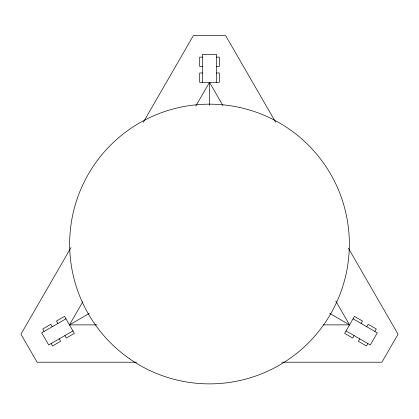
<?xml version="1.0" encoding="UTF-8"?>
<svg xmlns="http://www.w3.org/2000/svg" width="419" height="419" viewBox="0 0 419 419"><rect width="100%" height="100%" fill="white"/><g stroke="black" fill="none" stroke-linecap="round" stroke-linejoin="round"><path stroke-width="0.63" d="M70.994 247.535L20.95 334.215L37.118 362.22L136.557 362.22M143.288 122.322L193.332 35.641L225.668 35.641L275.712 122.322M96.946 324.877L69.46 324.877L82.873 301.643M195.757 106.122L209.5 82.323L222.913 105.557M354.123 335.609L352.725 338.033L344.638 333.367L354.443 316.387L362.529 321.059L361.126 323.484M359.785 338.877L358.381 341.302L366.468 345.968L367.872 343.543M366.787 326.752L368.186 324.322L376.272 328.994L374.869 331.419M65.961 318.812L41.701 332.817L48.704 344.947L72.958 330.942M69.46 324.877L89.305 313.422M202.497 57.115L199.695 57.115L199.695 66.448L202.497 66.448M216.503 57.115L219.305 57.115L219.305 66.448L216.503 66.448M202.497 72.985L199.695 72.985L199.695 82.323L219.305 82.323L219.305 72.985L216.503 72.985M323.363 324.877L349.54 324.877L335.797 301.078M281.788 362.22L381.882 362.22L398.05 334.215L348.33 248.1M353.039 318.812L377.299 332.817L370.296 344.947L346.042 330.942M329.695 313.422L349.54 324.877M57.874 323.484L56.471 321.059L64.557 316.387L74.362 333.367L66.275 338.033L64.877 335.609M52.213 326.752L50.814 324.322L42.728 328.994L44.131 331.419M59.215 338.877L60.619 341.302L52.532 345.968L51.128 343.543M216.503 82.323L216.503 54.313L202.497 54.313L202.497 82.323M209.5 82.323L209.5 105.237M129.419 358.68A139.852 139.852 0 0 0 348.833 256.051A139.852 139.852 0 0 0 150.248 117.346A139.852 139.852 0 0 0 129.419 358.68"/></g></svg>
